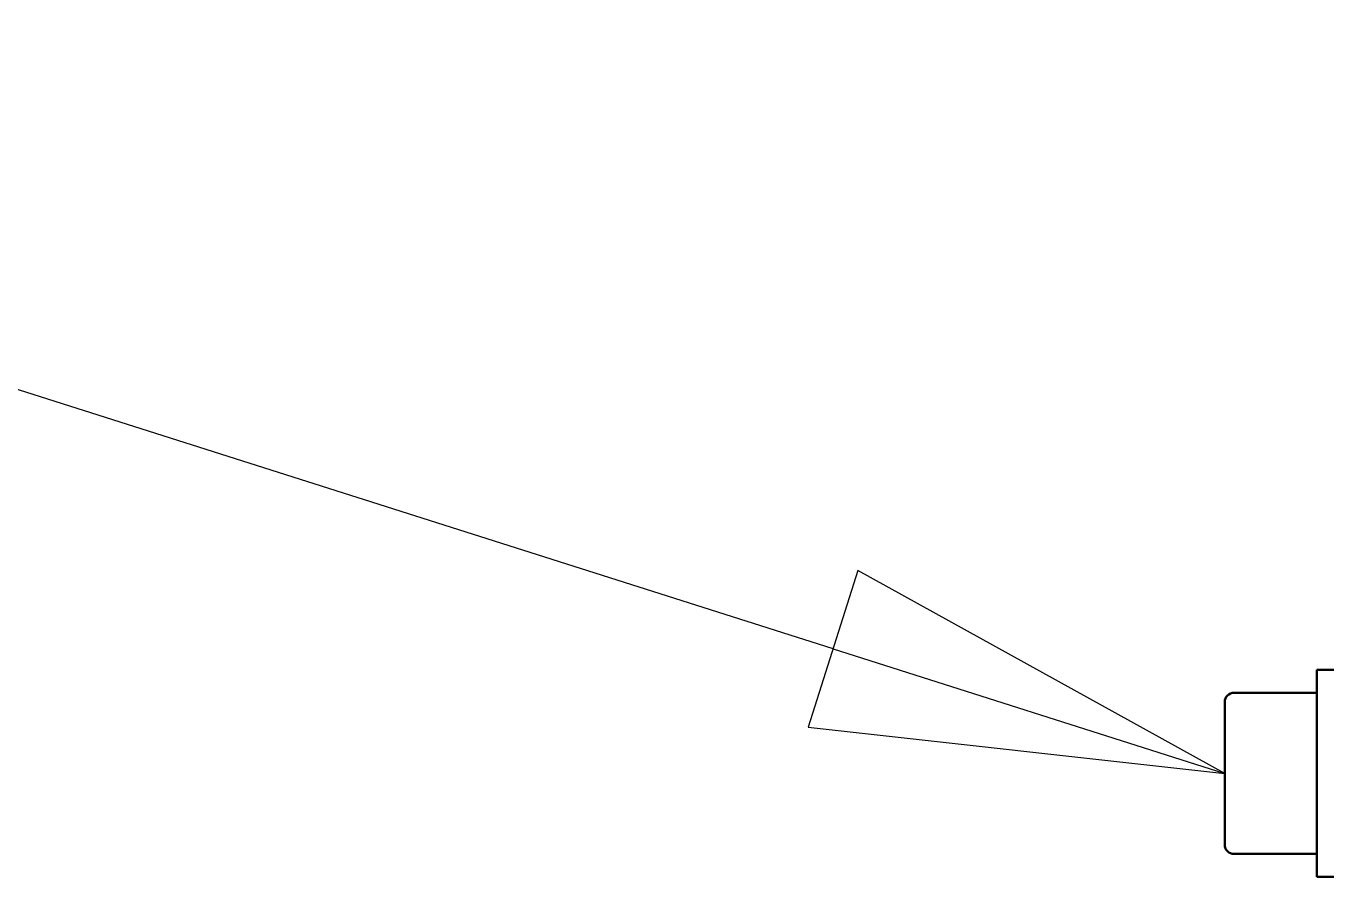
# Model space of a CAD drawing. Header units: millimetres. Extents: x -2685 to 3000, y -4484 to 2121.
# Drawn here: x 516.1 to 572.6, y 324.6 to 361.6 of the extents above; entities that cross this region are included whole.
import ezdxf

# ---------------------------------------------------------------- set-up
doc = ezdxf.new("R2010")
doc.units = ezdxf.units.MM
doc.header["$LTSCALE"] = 7.142857
doc.layers.add('Symbol (ISO)', color=7, linetype='Continuous', lineweight=25)
doc.layers.add('Visible (ISO)', color=7, linetype='Continuous', lineweight=50)

# ---------------------------------------------------------------- blocks, each defined once
blk = doc.blocks.new('Balloon33')
at = {"layer": 'Symbol (ISO)'}
for p, q in [((77.1651, 46.8369), (65.2499, 50.6235)), ((77.3166, 47.3135), (77.0137, 46.3604)), ((79.5477, 46.0798), (77.3166, 47.3135)), ((77.1651, 46.8369), (79.5477, 46.0798)), ((77.0137, 46.3604), (79.5477, 46.0798))]:
    blk.add_line(p, q, dxfattribs=at)
at = {"layer": 'Symbol (ISO)', "flags": 128}
blk.add_lwpolyline([(77.0137, 46.3604), (79.5477, 46.0798)], dxfattribs=at)
at = {"layer": 'Symbol (ISO)'}
blk.add_solid([(77.0137, 46.3604), (79.5477, 46.0798), (77.3166, 47.3135), (77.0137, 46.3604)], dxfattribs=at)

msp = doc.modelspace()

# ---------------------------------------------------------------- linework, layer by layer
at = {"layer": 'Visible (ISO)'}
for p, q in [((572.198, 324.641), (572.198, 333.641)), ((572.998, 333.641), (572.198, 333.641)), ((568.198, 326.041), (568.198, 332.241)), ((568.598, 332.641), (572.198, 332.641)), ((568.598, 325.641), (572.198, 325.641)), ((572.998, 324.641), (572.198, 324.641))]:
    msp.add_line(p, q, dxfattribs=at)
for centre, start, end in [((568.598, 332.241), 90, 180), ((568.598, 326.041), 180, 270)]:
    msp.add_arc(centre, 0.4, start, end, dxfattribs=at)

# ---------------------------------------------------------------- block references
at = {"layer": 'Symbol (ISO)', "xscale": 7.142857142857142, "yscale": 7.142857142857142, "zscale": 7.142857142857142}
msp.add_blockref('Balloon33', (0, 0), dxfattribs=at)

doc.saveas('drawing.dxf')
